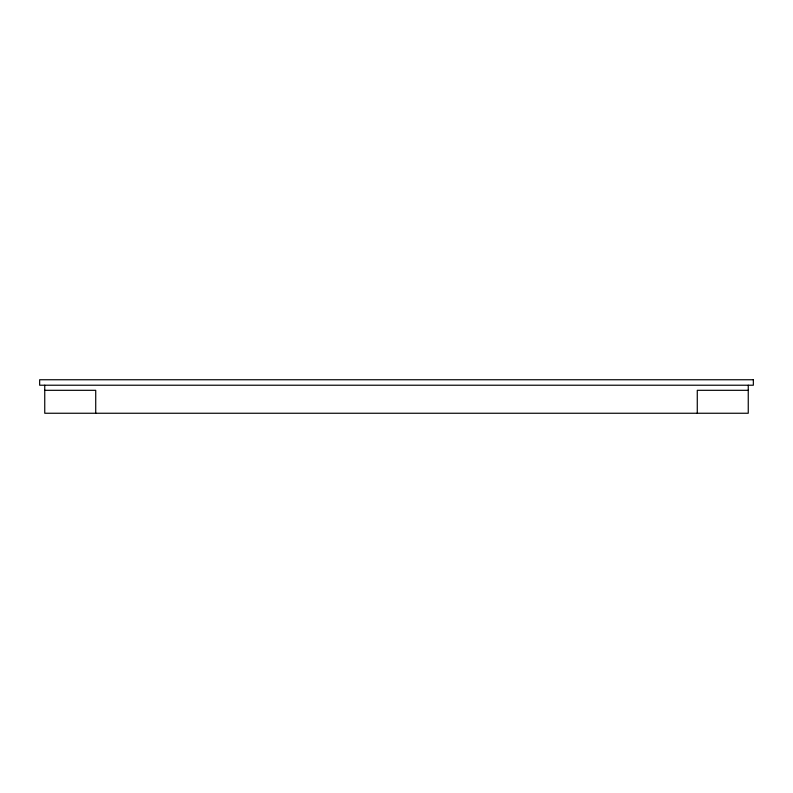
<?xml version="1.0" encoding="UTF-8"?>
<svg xmlns="http://www.w3.org/2000/svg" width="793" height="793" viewBox="0 0 793 793"><rect width="100%" height="100%" fill="white"/><g stroke="black" fill="none" stroke-linecap="round" stroke-linejoin="round"><path stroke-width="1.19" d="M44.745 390.315L95.725 390.315L95.725 413.252M748.255 390.315L697.275 390.315L697.275 413.252M748.255 385.22L748.255 413.252L44.745 413.252L44.745 385.22M753.35 379.748L39.65 379.748L39.65 385.22L753.35 385.22L753.35 379.748"/></g></svg>
